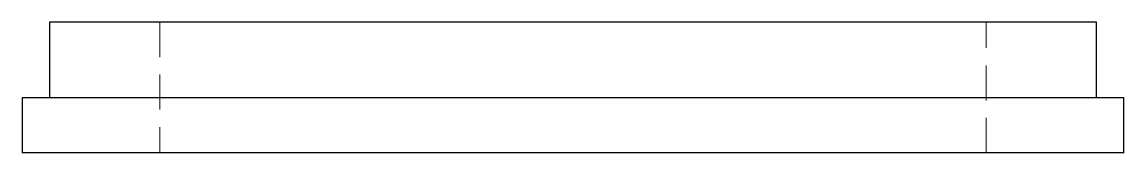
# Model space of a CAD drawing. Header units: millimetres. Extents: x 400.5 to 440.5, y 294.6 to 299.4.
import ezdxf

# ---------------------------------------------------------------- set-up
doc = ezdxf.new("R2010")
doc.units = ezdxf.units.MM
doc.linetypes.add('HIDDEN', pattern=[1.905, 1.27, -0.635])

msp = doc.modelspace()

# ---------------------------------------------------------------- linework, layer by layer
at = {"color": 7, "linetype": 'Continuous', "lineweight": 25}
for p, q in [((401.5, 299.375), (401.5, 296.625)), ((420.5, 299.375), (401.5, 299.375)), ((439.5, 299.375), (420.5, 299.375)), ((439.5, 296.625), (439.5, 299.375)), ((400.5, 296.625), (400.5, 294.625)), ((420.5, 296.625), (400.5, 296.625)), ((440.5, 296.625), (420.5, 296.625)), ((440.5, 294.625), (440.5, 296.625)), ((420.5, 294.625), (400.5, 294.625)), ((440.5, 294.625), (420.5, 294.625))]:
    msp.add_line(p, q, dxfattribs=at)
at = {"color": 7, "linetype": 'HIDDEN', "lineweight": 18}
for p, q in [((405.5, 299.375), (405.5, 294.625)), ((435.5, 294.625), (435.5, 299.375))]:
    msp.add_line(p, q, dxfattribs=at)

doc.saveas('drawing.dxf')
